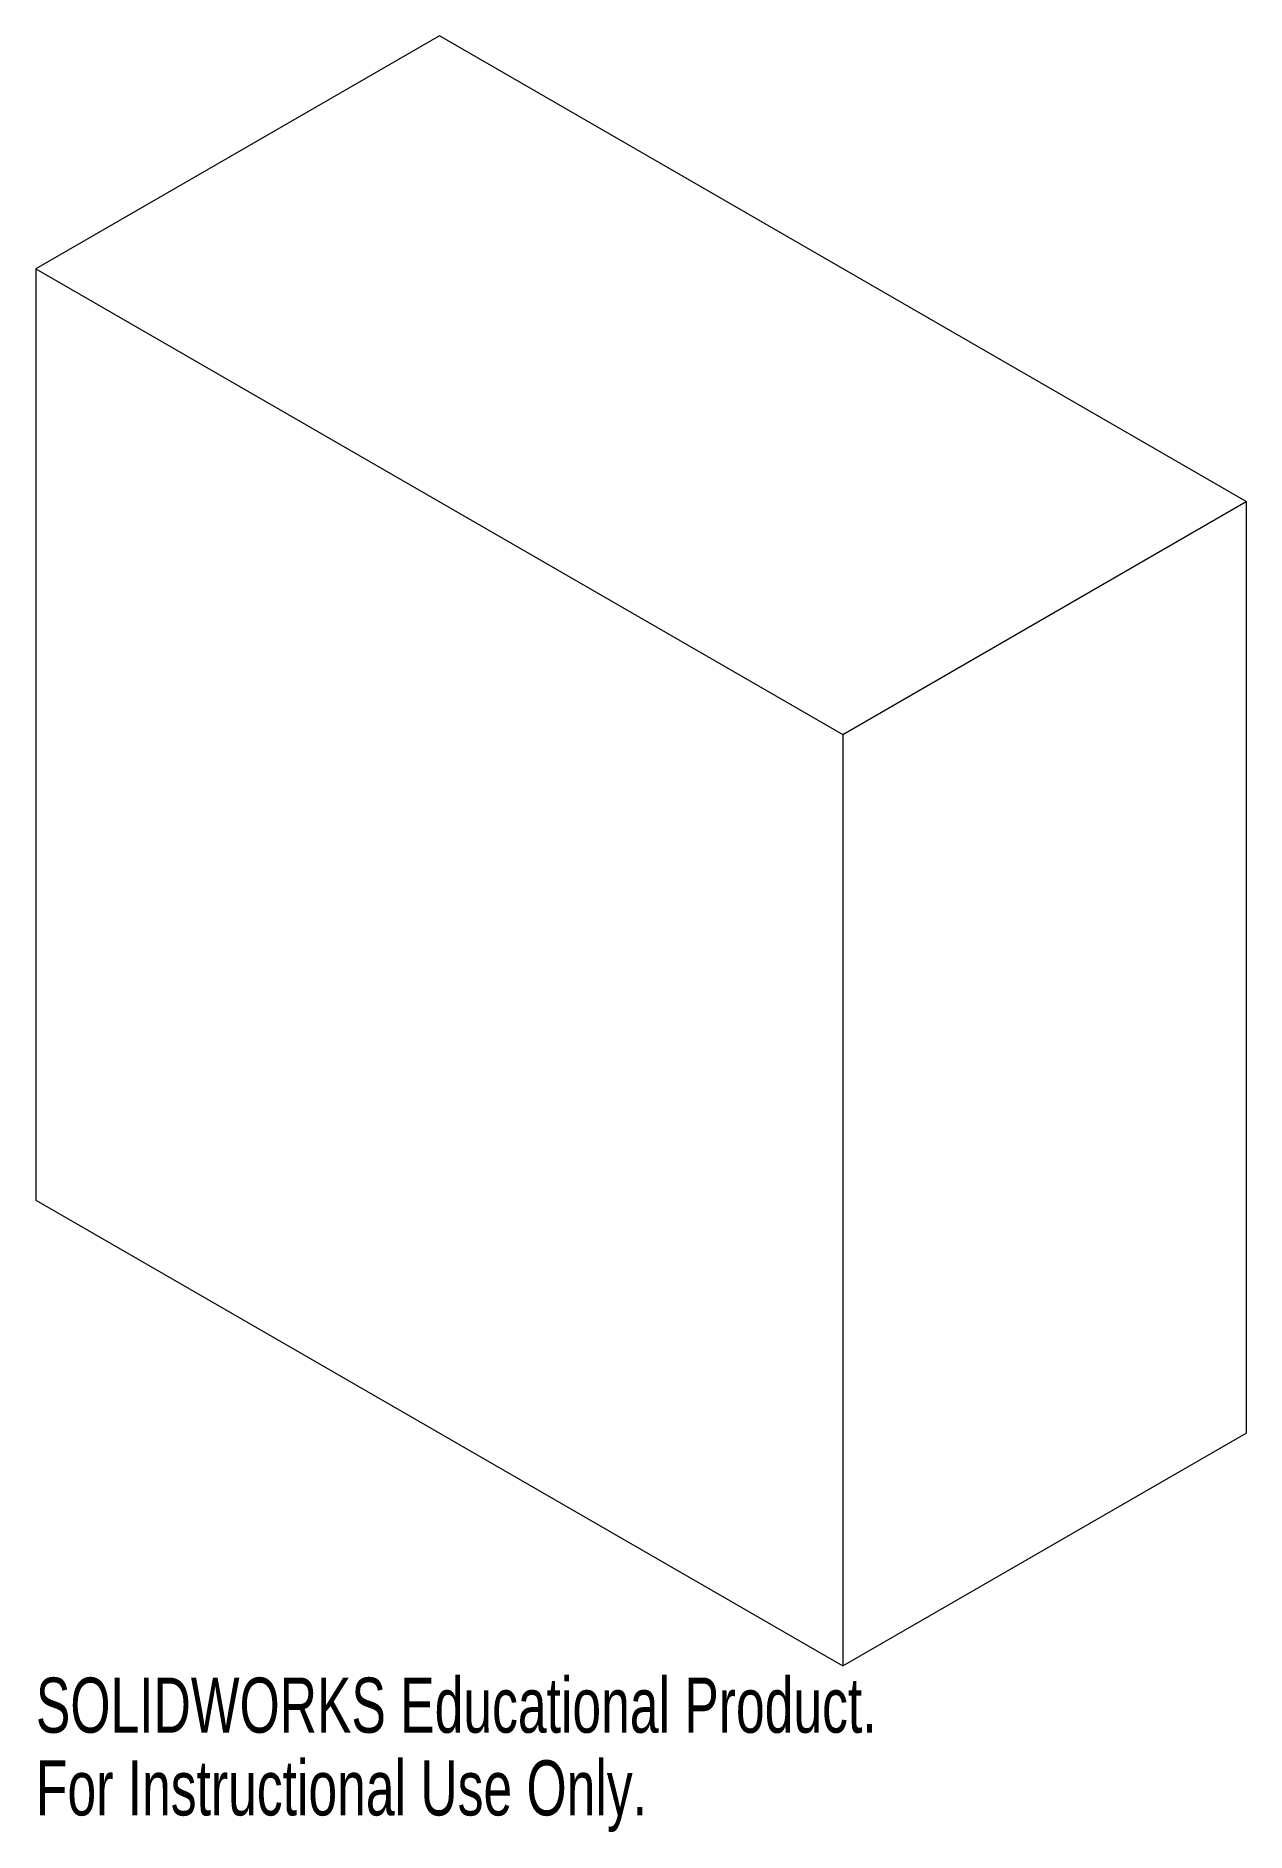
# Model space of a CAD drawing. Header units: millimetres. Extents: x 0 to 106, y -55 to 102.
import ezdxf

# ---------------------------------------------------------------- set-up
doc = ezdxf.new("R2010")
doc.units = ezdxf.units.MM
doc.styles.add('SLDTEXTSTYLE0', font='TXT', dxfattribs={"width": 0.7})

msp = doc.modelspace()

# ---------------------------------------------------------------- linework, layer by layer
at = {"color": 7, "linetype": 'Continuous', "lineweight": 15}
for p, q in [((35.36, 102.06), (0, 81.65)), ((106.07, 61.24), (35.36, 102.06)), ((0, 81.65), (0, 0)), ((0, 81.65), (70.71, 40.83)), ((70.71, 40.83), (106.07, 61.24)), ((106.07, 61.24), (106.07, -20.41)), ((70.71, 40.83), (70.71, -40.82)), ((0, 0), (70.71, -40.82)), ((70.71, -40.82), (106.07, -20.41))]:
    msp.add_line(p, q, dxfattribs=at)

# ---------------------------------------------------------------- texts
at = {"color": 7, "linetype": 'Continuous', "char_height": 4.8336, "attachment_point": 1, "style": 'SLDTEXTSTYLE0'}
for s, insert in [('SOLIDWORKS Educational Product.', (0, -41.84)), ('For Instructional Use Only.', (0, -49.09))]:
    msp.add_mtext(s, dxfattribs=dict(at, insert=insert))

doc.saveas('drawing.dxf')
